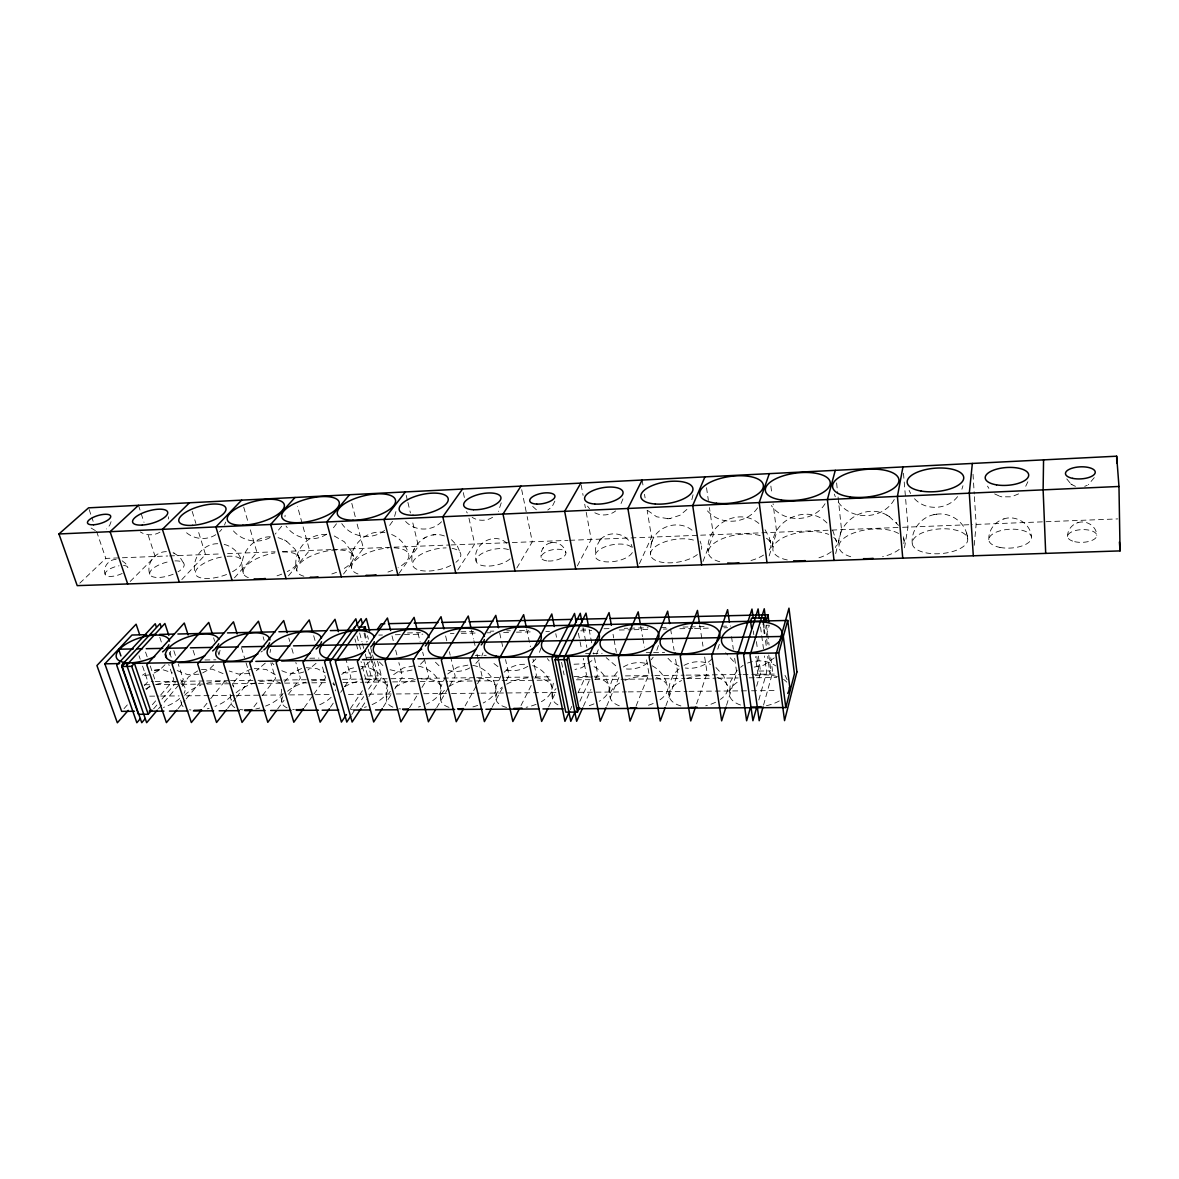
<?xml version="1.0" encoding="UTF-8"?>
<svg xmlns="http://www.w3.org/2000/svg" width="1179" height="1179" viewBox="0 0 1179 1179"><rect width="100%" height="100%" fill="white"/><g stroke="black" fill="none" stroke-linecap="round" stroke-linejoin="round"><path stroke-width="0.75" stroke-dasharray="5 3.75" d="M230.17 694.21L231.187 703.303M988.813 539.673C988.267 530.285 995.047 521.31 1004.051 518.878M1067.57 536.474C1067.349 530.609 1071.357 525.038 1076.84 523.063M168.45 516.77L168.361 519.011M974.237 545.332L976.138 524.434L974.355 495.74M501.237 502.829L498.378 511.465M693.046 494.797L691.13 502.608M284.95 516.726L285.126 515.238M904.499 547.793L907.992 527.101L903.409 472.396M281.634 689.14L280.911 696.435L282.017 702.935M719.308 644.382L717.289 650.646M270.035 652.488L270.684 649.334M622.969 498.894L619.712 506.719M658.413 645.532L655.848 653.151M395.923 511.583L394.243 517.669M169.717 654.905L170.513 651.206M651.515 542.767L650.233 549.502L650.572 555M962.963 485.733L961.902 489.211M219.176 654.021L220.06 650.277M111.077 521.663L109.676 525.392L106.375 528.958M835.675 553.599L841.526 529.695L837.93 495.519M444.409 535.973C427.24 529.386 407.772 546.85 412.576 564.608M554.852 501.134L552.14 506.69L547.793 510.035M763.535 705.13L772.672 672.236L770.506 655.907M768.782 654.993L770.904 670.895L770.005 674.137L767.632 656.423M758.804 699.987L766.645 672.31L764.449 656.01M756.638 686.207L760.632 672.384L758.406 656.099M756.8 656.467L758.804 671.057L757.861 674.285L755.43 656.615M766.232 635.702L769.327 625.209L765.657 625.283M553.364 683.201L551.831 690.909L552.199 696.922M726.5 705.366L736.728 672.678L734.384 656.482M387.655 684.026L386.049 691.41L386.476 700.282M769.15 555.898L776.666 532.23L773.1 503.816M541.132 647.625L539.039 653.638M651.81 541.913C657.116 525.023 680.931 519.099 693.547 531.582M696.612 703.834L707.135 673.047L704.379 655.156M651.103 543.976L652.223 540.704M1027.867 481.739L1025.067 487.634M225.705 522.046L224.511 525.038M481.798 656.01L482.977 652.857M665.914 705.735L677.881 673.415L675.258 657.396M412.989 552.244L413.461 550.991M413.682 550.401L414.168 549.119M702.964 561.484L713.369 534.691L709.419 507.589M636.144 705.912L648.966 673.769L646.195 657.853M596.5 654.124L598.269 649.732M1094.259 477.628L1088.335 484.687M606.713 706.088L618.916 677.498M583.413 706.236L590.93 689.494M595.439 679.443L597.694 674.417L593.568 652.783M579.906 701.254L589.795 679.502M639.431 563.65L651.574 537.108L647.153 510.36M570.312 709.655L571.844 706.309M577.99 692.943L586.449 674.55L583.296 658.368M548.618 706.973L555.589 692.5M520.985 705.543L531.552 684.763M534.794 678.367L536.43 675.169L533.041 659.164M182.155 686.296L188.522 676.908L197.718 670.91M577.356 565.92L591.239 539.466L585.698 509.52M492.041 707.312L502.254 688.227M506.498 680.283L509.063 675.508L505.54 659.592M465.115 705.897L476.655 685.338M477.539 683.761L481.99 675.847L476.729 652.974M284.36 682.096L291.773 673.135L302.178 668.184M116.146 559.421C108.792 559.303 102.558 567.158 105.108 574.261M894.242 499.528C882.629 520.926 847.952 521.044 836.618 499.306M233.766 682.287L240.973 673.813L251.274 668.92M436.731 707.636L448.742 687.195M449.656 685.618L455.197 676.186L450.614 656.939M516.844 567.969L532.289 541.765L527.175 516.638M281.663 526.217L275.179 534.102M409.526 707.798L418.162 693.724M421.994 687.46L428.714 676.51L423.983 657.381M550.873 542.782C544.359 544.005 539.776 550.961 541.146 557.416M336.472 523.785L331.608 530.152M392.563 521.31L388.819 526.527M383.293 706.928L390.971 694.888M394.818 688.875L402.496 676.849L398.856 662.583M445.544 676.569L440.504 687.534L440.607 699.854M457.761 569.973L474.71 544.005L468.8 517.419M361.997 707.061L367.922 698.071M368.909 696.583L381.731 677.1L377.531 661.124M351.74 714.577L355.704 708.594M356.706 707.091L363.648 696.627M368.614 689.14L376.573 677.159L369.528 650.572M374.406 661.92L378.091 675.891L376.101 678.898L368.216 649.143M350.414 708.623L362.41 690.688M367.421 683.216L371.414 677.232L364.34 650.661M364.002 662.082L367.73 676.024L365.711 679.03L361.025 661.566M500.987 675.876L495.828 686.959L495.961 699.427M330.4 707.253L333.48 702.787M340.657 692.368L343.737 687.902M344.754 686.414L350.915 677.483L345.609 658.088M825.035 503.728C813.805 522.474 783.77 523.623 771.331 505.54M542.885 548.368L543.563 547.395M304.388 707.415L312.848 695.581M313.894 694.092L325.522 677.807L321.572 663.777M398.915 573.525L418.427 546.201L412.105 519.939M617.428 671.765C611.518 678.456 608.57 687.578 609.97 696.45M277.566 709.051L284.095 700.208M288.442 694.328L300.394 678.117L295.841 662.421M651.265 659.739L653.181 657.189M535.87 658.899L530.447 664.617M253.927 706.796L258.245 701.122M262.563 695.448L275.532 678.426L270.875 662.819M600.082 539.908L595.587 547.955L595.203 556.12M757.581 507.84C746.027 525.333 717.495 525.834 705.587 508.444M343.546 573.996L363.397 548.353L356.706 522.4M227.65 708.373L235.402 698.484M236.507 697.084L250.921 678.736L245.099 659.754M737.199 670.217L730.612 681.285L729.388 693.237M203.849 707.12L209.523 700.09M210.658 698.69L225.44 680.43M221.77 529.327L219.559 531.788M479.308 659.783L473.884 665.442M178.044 708.667L185.015 700.297M186.179 698.896L200.135 682.125M288.457 575.853L309.591 550.46L297.447 506.292M158.502 708.8L179.797 683.746M180.991 682.361L183.349 679.576L178.324 664.278M153.638 708.83L157.205 704.659M161.95 699.088L175.037 683.805M957.584 496.624C947.356 510.094 924.984 511.096 913.961 498.098M152.371 704.688L155.952 700.518M160.727 694.962L173.858 679.693L168.789 664.425M686.9 509.431L679.974 515.267L669.834 518.583M146.476 689.612L150.131 685.456M424.013 660.653L418.589 666.238M124.016 708.653L127.597 704.6M144.295 685.721L147.861 681.668L153.373 681.595M234.474 577.813L256.978 552.509L249.83 528.074M165.031 664.72L159.607 670.011L153.034 673.622M213.708 664.927L209.199 669.289L202.626 672.929M369.941 661.507L360.745 669.259M181.817 579.596L205.5 554.513L198.028 530.373M600.553 539.422C608.615 530.668 624.531 532.525 630.367 542.929M265.275 663.143L256.329 670.733M599.418 540.586L601.187 538.759M316.046 663.335L307.97 670.011M130.191 581.453L155.127 556.488L147.36 532.613M341.704 674.373L350.148 668.729L356.942 667.049M393.639 674.668L403.189 667.977L414.05 665.84M79.804 583.163L105.815 558.404L167.713 555.987M447.725 673.961L457.408 667.196L468.328 665.044M441.55 521.737C432.133 531.626 414.757 531.449 405.532 521.369M504.14 672.236C510.433 666.076 519.63 663.364 528.295 664.543M774.249 657.882L763.697 665.177L752.158 667.52M591.902 660.653L581.778 667.697L574.954 669.495M679.133 668.92C671.102 675.169 667.741 686.09 669.082 695.964M712.028 658.825C705.219 665.943 695.065 669.377 685.323 668.007M740.677 667.285L743.153 665.31M647.522 662.907C641.288 668.021 632.784 669.805 624.885 668.817M384.649 530.373C371.783 540.748 350.885 537.359 341.777 523.594M594.82 512.777C601.349 516.284 609.808 515.503 615.644 510.964M142.541 675.154L145.769 673.047M159.961 532.127C154.081 535.797 146.196 535.634 140.345 531.98M215.772 534.706C206.31 540.896 192.796 539.289 184.897 531.243M1018.597 493.883L1011.464 496.816L1001.708 496.816M326.716 534.146C313.776 542.753 294.721 538.936 286.055 526.055M492.601 517.286C486.544 521.251 478.247 521.265 472.145 517.345M469.876 667.845C463.17 671.765 454.667 672.369 447.298 670.055M527.838 666.312C520.75 670.807 511.598 671.824 503.625 669.274M423.232 538.641L424.366 538.022M425 537.653L426.091 537.064M623.396 666.96C630.632 662.524 639.814 661.39 647.919 663.983M683.997 665.413C691.999 661.021 702.183 660.417 710.48 664.381M270.006 537.609C257.376 544.565 240.162 540.645 231.836 528.87M1087.185 485.335L1084.709 486.337M1077.827 522.71C1086.301 519.688 1096.721 526.217 1096.779 535.413M1076.604 523.137L1078.004 522.651M303.71 671.956C296.283 674.609 287.882 673.946 280.897 670.247M356.574 671.219L346.95 672.944L339.832 671.897M412.031 670.04L400.963 672.222L389.409 669.598M747.545 663.07C756.712 659.533 767.588 660.122 775.738 665.884M934.313 514.589C921.138 516.991 910.91 530.034 912.222 543.46M1003.697 518.966C1015.871 514.619 1030.8 523.697 1031.419 536.858M936.332 514.25C949.581 512.099 963.729 521.015 966.868 534.19M551.669 542.635C557.726 541.618 564.107 545.73 565.64 551.684M550.622 542.826L551.89 542.605M574.026 664.234L585.152 663.718M933.871 514.678L936.671 514.191M249.403 673.518L238.35 674.034L229.257 670.984M198.853 674.211L187.844 674.712L176.555 670.35M201.432 669.643L212.235 669.156L224.275 674.079M149.365 674.874L142.35 675.685M159.519 669.569L152.636 670.365L163.395 669.878L172.296 672.811M254.281 668.552L266.233 669.466L277.006 675.832M306.363 667.668L317.239 668.729L325.08 672.723M647.477 510.374L656.659 516.785L668.272 518.716M667.653 518.775L670.571 518.524M432.929 534.986L433.946 534.898M434.977 534.809L435.891 534.721M166.386 551.654C155.23 551.492 145.975 563.474 149.748 574.173A17.921 6.823 -16.6 0 0 173.637 574.011M217.747 543.711C202.714 543.504 190.438 559.701 195.449 574.07M270.3 536.784C252.94 536.622 238.335 554.631 242.903 571.55M169.511 555.928L220.208 553.938M227.562 553.658L275.12 551.801M282.385 551.521L331.122 549.62M332.905 549.547L449.287 545.007M451.1 544.934L568.013 540.365M569.796 540.306L698.823 535.266M700.65 535.192L900.8 527.381M902.598 527.308L972.557 524.581M976.138 524.434L1042.354 521.855M1046.038 521.707L1117.751 518.907M407.507 632.961L420.372 632.681M460.783 631.811L473.634 631.546M490.155 631.192L493.839 631.104M506.69 630.839L510.36 630.75M519.541 630.559L528.737 630.367M581.999 629.218L585.668 629.144M604.031 628.746L609.543 628.628M624.236 628.319L627.906 628.245M629.748 628.201L648.111 627.803M660.962 627.537L668.316 627.375M683.009 627.066L688.521 626.948M690.349 626.904L706.884 626.55M721.577 626.241L730.759 626.034M378.754 635.083L382.438 635.009M395.289 634.744L402.628 634.582M404.456 634.553L422.819 634.155M450.363 633.58L454.033 633.506M461.372 633.344L477.908 632.99M487.089 632.799L490.759 632.725M503.61 632.46L509.107 632.342M516.461 632.18L532.982 631.841M545.833 631.561L549.502 631.487M580.716 630.824L591.74 630.603M619.27 630.013L632.121 629.748M633.963 629.704L650.484 629.35M663.335 629.085L667.005 629.011M679.856 628.731L692.707 628.466M694.549 628.422L711.07 628.083M723.921 627.803L727.59 627.729M204.925 659.975L215.963 659.798M309.738 658.236L318.934 658.088M366.743 657.292L374.097 657.175M475.225 655.495L486.264 655.318M585.565 653.667L591.077 653.579M592.919 653.549L602.115 653.387M646.239 652.665L651.766 652.577M653.593 652.547L664.632 652.355M367.73 676.024L378.091 675.891M758.804 671.057L770.904 670.895M155.215 681.58L204.807 680.976M206.649 680.961L228.682 680.681M230.524 680.666L256.241 680.357M258.083 680.327L281.958 680.047M283.8 680.018L309.517 679.708M311.344 679.693L327.88 679.487M342.573 679.31L362.778 679.06M364.62 679.045L474.828 677.704M476.67 677.689L504.214 677.35M506.056 677.336L533.615 676.997M535.443 676.982L551.978 676.775M574.026 676.51L592.389 676.289M594.231 676.26L618.105 675.98M625.459 675.891L653.004 675.552M654.846 675.538L684.233 675.184M686.075 675.154L741.178 674.491M743.021 674.462L776.077 674.064M144.516 684.748L153.712 684.645M155.554 684.616L205.175 684.056M207.018 684.026L230.907 683.761M232.749 683.732L256.639 683.466M258.466 683.437L309.93 682.847M311.772 682.833L328.307 682.641M343.015 682.479L363.235 682.243M365.077 682.214L390.809 681.919M392.636 681.904L418.368 681.609M420.21 681.595L447.784 681.27M449.612 681.256L554.381 680.047M576.428 679.797L592.978 679.62M594.805 679.59L653.623 678.912M655.465 678.898L684.866 678.559M686.709 678.544L716.11 678.205M717.952 678.176L738.172 677.954M749.196 677.822L754.707 677.763M756.55 677.748L776.769 677.512M149.659 696.17L158.87 696.082M160.712 696.067L179.12 695.905M186.474 695.831L234.326 695.404M236.168 695.389L260.102 695.183M261.944 695.153L282.194 694.976M289.548 694.917L313.481 694.696M315.324 694.682L331.888 694.534M348.453 694.387L366.861 694.225M368.703 694.195L394.464 693.974M396.306 693.959L422.082 693.724M423.909 693.709L449.685 693.473M451.528 693.458L479.131 693.208M480.973 693.193L556.444 692.515M578.535 692.324L626.388 691.896M628.23 691.881L655.833 691.631M657.676 691.616L687.121 691.351M688.963 691.336L749.711 690.791M751.554 690.776L777.315 690.54M326.495 534.529C307.734 532.864 291.331 552.509 296.843 570.636M360.936 666.607C372.49 666.68 383.838 674.609 387.11 685.824M384.958 532.613C365.122 528.384 345.919 549.046 351.725 568.529M472.705 665.354C484.009 667.122 493.397 676.127 495.873 687.269A28.34 14.104 -13.5 0 1 483.198 702.993M418.324 666.15C428.375 667.918 437.674 675.228 440.386 685.264M994.649 493.913L1000.087 496.388M999.821 496.33L1001.885 496.86M278.082 537.624L284.891 540.262M224.187 544.403C232.337 546.334 239.249 552.73 241.577 560.806M1075.454 486.352L1071.637 484.51M95.381 530.609L90.444 527.647M173.799 553.025L179.753 556.915L184.042 563.842M173.048 552.745L174.256 553.202M334.232 535.973L344.371 541.795L351.71 551.772M679.045 666.209L671.897 662.333L666.415 656.688M532.746 665.634C542.296 668.699 549.429 677.055 551.743 686.694M887.197 515.297C865.99 502.622 835.896 521.678 838.962 546.363M391.649 534.485C399.932 537.948 406.387 545.376 408.627 554.056M286.512 541.19L294.986 549.149L299.024 557.534M889.172 516.461L898.56 525.348M122.159 560.806L125.637 563.533L127.833 567.291M284.478 540.026L286.777 541.338M536.386 509.785L531.582 505.437M886.77 515.061L889.718 516.77M497.936 666.592L491.731 661.832M615.733 665.781L606.168 657.646M594.024 666.666C601.526 670.571 606.89 677.954 608.865 686.119M652.311 665.84C659.783 669.878 665.501 677.203 667.299 685.53M758.878 523.461C738.422 506.012 703.73 525.878 708.373 552.273M1066.759 478.91L1070.93 483.994M1070.576 483.744L1071.947 484.731M451.483 539.658L457.29 545.877L460.783 554.145M506.808 543.268C494.428 530.992 471.482 544.447 476.154 561.248M826.98 523.004C807.173 502.121 768.177 521.398 772.893 549.782M382.895 665.531L378.621 661.213M439.03 665.737L433.577 660.358M716.007 667.565L723.714 676.068L727.089 684.925M733.589 661.434L725.645 652.724M272.128 662.79L273.808 664.72M589.515 508.738L587.51 506.145M547.307 658.56L549.237 660.947M896.173 522.312L896.777 523.093M466.383 511.671L467.326 512.968M765.068 529.739L769.386 537.875L770.933 544.61L770.138 540.454L770.771 543.593M180.696 679.841L185.015 687.976M988.857 488.357L987.501 486.116M832.742 530.358L836.589 542.001M910.601 493.47L909.112 490.376M785.022 675.346L787.159 679.738M631.178 544.359L632.342 547.351M352.212 552.98L353.346 556.311L352.212 552.98L353.081 555.501M351.357 550.947L352.609 553.938M232.425 683.791L233.442 686.237M834.29 494.104L835.307 496.757M700.09 541.117L701.122 544.153M333.524 682.641L334.482 685.132M89.132 509.52L93.156 521.324M96.604 531.434L105.815 558.404M139.019 655.76L140.198 659.208M142.556 666.12L147.861 681.668M145.548 652.061L147.316 657.278M150.264 665.988L154.98 679.929M159.769 637.294L162.024 644.073M169.614 652.459L171.869 659.253M173.844 650.675L175.524 655.775M138.488 505.319L144.03 522.385M193.105 650.322L195.301 657.145M213.605 637.854L214.696 641.288M217.923 651.574L219.014 655.008M192.177 511.391L195.906 523.461M241.4 647.669L244.584 658.029M263.109 636.793L264.14 640.271M243.714 507.132L247.796 521.089M288.767 638.001L289.769 641.494M291.802 648.465L293.822 655.436M313.673 635.717L315.147 640.978M354.923 638.856L355.866 642.349M356.323 644.102L358.21 651.088M359.624 632.961L361.982 641.818M362.454 643.587L363.869 648.892M357.001 635.938L361.201 651.619M364.842 632.843L367.185 641.715M364.031 633.388L366.36 642.142M367.48 635.717L368.408 639.21M370.707 647.934L372.092 653.181M372.564 654.934L373.935 660.166M351.799 503.374L356.264 520.676M392.003 635.849L393.373 641.184M395.658 650.101L397.028 655.45M565.581 551.433L565.891 552.7M417.956 633.02L420.107 641.715M422.686 652.164L423.556 655.642M242.594 570.327L243.405 573.613M967.148 535.354L967.708 538.877M406.224 495.416L407.477 500.677M407.905 502.431L410.425 512.939M966.603 533.07L967.428 536.519M445.618 635.953L446.856 641.199M449.361 651.692L450.201 655.185M471.482 630.102L473.501 638.9M473.914 640.669L475.122 645.945M180.638 700.208L181.433 703.671M463.288 492.601L464.467 497.921M499.69 633.049L502.814 647.212M526.645 628.908L530.403 646.696M521.693 489.712L526.807 514.84M555.781 633.668L556.503 637.249M561.558 662.303L564.093 674.83M578.403 633.197L581.542 649.378M583.045 627.685L586.862 647.477M589.102 629.365L591.858 643.778M581.144 484.864L583.104 495.431M584.725 504.244L585.373 507.766M613.051 634.302L613.714 637.927M614.053 639.725L616.366 652.4M640.654 626.02L642.496 636.631M642.806 638.399L644.353 647.242M642.128 480.03L643.307 487.163M644.486 494.296L645.09 497.862M670.586 628.938L671.75 636.041M672.045 637.824L674.093 650.277M903.527 536.784L904.146 540.94M699.678 624.723L702.993 646.195M731.511 636.675L733.338 649.275M706.516 487.723L708.373 500.368M756.432 641.627L757.419 648.863M753.293 630.927L753.794 634.582M760.558 627.022L763.476 648.759M766.424 625.091L769.062 645.031M764.788 624.944L765.259 628.481M766.674 639.092L767.617 646.151M763.373 624.546L763.845 628.083M765.51 640.492L766.453 647.566M770.874 486.072L771.759 493.176M836.618 482.918L837.753 493.721M973.029 474.209L974.252 493.942M833.73 537.403A32.098 14.325 -6.8 0 1 835.307 547.542M831.254 551.757A32.098 14.325 -6.8 0 1 816.767 558.448M787.292 559.951A32.098 14.325 -6.8 0 1 780.645 539.112A32.098 14.325 -6.8 0 1 828.66 534.396M903.63 538.685A32.717 14.59 -5.6 0 1 903.571 544.035M899.223 549.385A32.717 14.59 -5.6 0 1 882.599 556.739M850.737 556.724A32.717 14.59 -5.6 0 1 850.295 534.396A32.717 14.59 -5.6 0 1 899.444 534.043M632.327 552.568A19.129 8.4 -10.2 0 1 603.191 561.513A19.129 8.4 -10.2 0 1 603.339 547.528A19.129 8.4 -10.2 0 1 632.371 548.235M701.446 545.921A25.864 11.466 -9.1 0 1 701.431 549.311M697.364 554.543A25.864 11.466 -9.1 0 1 660.078 561.897A25.864 11.466 -9.1 0 1 657.543 545.199A25.864 11.466 -9.1 0 1 695.256 540.689M766.424 538.258A31.538 14.045 -7.9 0 1 767.426 552.023M763.565 555.058A31.538 14.045 -7.9 0 1 748.164 561.263M719.765 561.735A31.538 14.045 -7.9 0 1 715.977 541.972A31.538 14.045 -7.9 0 1 760.661 535.752M394.081 547.837A29.372 12.188 -13.9 0 1 398.016 567.777M392.622 570.327A29.372 12.188 -13.9 0 1 384.531 573.053M358.018 573.952A29.372 12.188 -13.9 0 1 356.412 559.48A29.372 12.188 -13.9 0 1 388.392 547.955M452.058 548.353A24.685 10.419 -13.1 0 1 455.905 562.295M450.805 565.448A24.685 10.419 -13.1 0 1 412.679 565.183A24.685 10.419 -13.1 0 1 446.104 547.896M510.094 558.846A18.687 8.017 -12.1 0 1 483.213 565.728A18.687 8.017 -12.1 0 1 481.224 553.953A18.687 8.017 -12.1 0 1 508.532 549.635M303.887 576.236A29.151 11.864 -14.7 0 1 306.938 558.139A29.151 11.864 -14.7 0 1 347.407 551.212A29.151 11.864 -14.7 0 1 341.984 569.722M336.546 572.257A29.151 11.864 -14.7 0 1 330.533 574.365M282.665 552.037A28.959 11.539 -15.4 0 1 299.171 558.021A28.959 11.539 -15.4 0 1 287.219 571.623M281.737 574.129A28.959 11.539 -15.4 0 1 275.739 576.222M248.356 577.651A28.959 11.539 -15.4 0 1 247.118 564.888A28.959 11.539 -15.4 0 1 274.913 552.877M227.075 556.311A24.007 9.358 -16 0 1 241.503 560.526A24.007 9.358 -16 0 1 232.528 571.697M226.545 574.497A24.007 9.358 -16 0 1 195.39 573.834A24.007 9.358 -16 0 1 222.242 556.915M174.934 560.895A17.921 6.823 -16.6 0 1 177.985 571.844M149.762 574.217A17.921 6.823 -16.6 0 1 170.233 561.41M123.486 565.493A11.893 4.421 -17.1 0 1 126.728 570.356M122.159 573.48A11.893 4.421 -17.1 0 1 105.211 574.586A11.893 4.421 -17.1 0 1 119.005 565.817M262.519 650.985A28.06 12.173 -16.7 0 1 261.09 651.987M421.139 679.001A28.119 13.765 -14.5 0 1 441.167 687.328A28.119 13.765 -14.5 0 1 426.15 704.231M420.446 706.427A28.119 13.765 -14.5 0 1 418.442 707.032M400.713 708.947A28.119 13.765 -14.5 0 1 398.974 708.756M392.902 707.179A28.119 13.765 -14.5 0 1 390.352 691.307M395.363 687.18A28.119 13.765 -14.5 0 1 415.303 679.649M366.757 679.767A27.928 13.411 -15.5 0 1 387.67 687.401A27.928 13.411 -15.5 0 1 372.092 704.6M366.374 706.766A27.928 13.411 -15.5 0 1 364.399 707.371M352.462 709.345A27.928 13.411 -15.5 0 1 350.561 709.404M344.504 686.782A27.928 13.411 -15.5 0 1 358.991 681.064M478.586 678.323A28.34 14.104 -13.5 0 1 495.873 687.254M477.687 705.396A28.34 14.104 -13.5 0 1 471.688 707.208M449.022 707.356A28.34 14.104 -13.5 0 1 445.087 689.715M448.919 686.635A28.34 14.104 -13.5 0 1 470.848 678.721M535.384 677.763A28.605 14.457 -12.4 0 1 541.397 701.682M536.136 704.276A28.605 14.457 -12.4 0 1 526.129 707.326M506.602 707.444A28.605 14.457 -12.4 0 1 502.298 687.077M506.675 684.159A28.605 14.457 -12.4 0 1 527.617 677.851M335.44 689.759A27.765 13.057 -16.3 0 1 335.249 690.791M331.181 697.216A27.765 13.057 -16.3 0 1 319.2 704.968M294.352 709.566A27.765 13.057 -16.3 0 1 292.701 709.375M287.072 707.842A27.765 13.057 -16.3 0 1 282.989 696.568M287.573 691.248A27.765 13.057 -16.3 0 1 305.803 682.169M311.61 680.872A27.765 13.057 -16.3 0 1 327.143 681.035M332.832 683.673A27.765 13.057 -16.3 0 1 334.261 685.176M283.048 693.37A27.618 12.718 -17.1 0 1 265.599 706.088M259.793 708.019A27.618 12.718 -17.1 0 1 255.843 708.977M242.889 709.876A27.618 12.718 -17.1 0 1 239.779 709.419M234.783 707.606A27.618 12.718 -17.1 0 1 231.482 699.103M236.095 692.78A27.618 12.718 -17.1 0 1 280.175 682.995M180.859 683.614A27.397 12.041 -18.4 0 1 184.086 693.267M179.709 698.499A27.397 12.041 -18.4 0 1 163.468 707.444M145.739 688.89A27.397 12.041 -18.4 0 1 150.941 686.414M156.483 684.424A27.397 12.041 -18.4 0 1 175.833 682.228M231.187 695.964A27.5 12.365 -17.8 0 1 214.946 706.427M209.155 708.343A27.5 12.365 -17.8 0 1 207.195 708.844M190.954 709.979A27.5 12.365 -17.8 0 1 189.495 709.714M183.069 706.634A27.5 12.365 -17.8 0 1 181.389 701.505M184.69 695.33A27.5 12.365 -17.8 0 1 200.872 685.161M206.502 683.319A27.5 12.365 -17.8 0 1 227.046 682.214M232.882 685.515A27.5 12.365 -17.8 0 1 233.825 687.092M779.29 700.93A30.109 15.769 -7.2 0 1 765.584 705.882M740.53 705.013A30.109 15.769 -7.2 0 1 738.128 681.683M755.164 675.626A30.109 15.769 -7.2 0 1 777.506 676.702M783.534 679.428A30.109 15.769 -7.2 0 1 786.761 682.125M717.038 677.394A29.652 15.46 -8.6 0 1 720.398 699.412M715.565 702.257A29.652 15.46 -8.6 0 1 705.735 705.779M680.887 705.926A29.652 15.46 -8.6 0 1 681.565 680.548M687.121 678.323A29.652 15.46 -8.6 0 1 711.703 676.142M577.504 678.087A28.915 14.796 -11.2 0 1 606.846 682.774A28.915 14.796 -11.2 0 1 599.212 701.269M593.965 703.892A28.915 14.796 -11.2 0 1 588.07 705.97M557.962 704.88A28.915 14.796 -11.2 0 1 555.987 688.639M656.32 677.586A29.254 15.135 -9.9 0 1 658.354 700.842M653.166 703.509A29.254 15.135 -9.9 0 1 647.256 705.587M619.284 705.764A29.254 15.135 -9.9 0 1 619.786 682.95M624.885 680.401A29.254 15.135 -9.9 0 1 649.025 676.392M298.493 555.987L298.169 555.044L299.23 558.345L298.493 555.987M925.898 552.833A27.854 12.365 -4.4 0 0 967.753 539.628A27.854 12.365 -4.4 0 0 926.267 531.346A27.854 12.365 -4.4 0 0 925.898 552.833M999.939 547.41A21.369 9.417 -3.3 0 0 1031.492 537.432A21.369 9.417 -3.3 0 0 999.026 531.125A21.369 9.417 -3.3 0 0 999.939 547.41M1074.673 541.677A14.605 6.367 -2.2 0 0 1096.779 535.649A14.605 6.367 -2.2 0 0 1075.086 530.638A14.605 6.367 -2.2 0 0 1074.673 541.677M548.073 560.998A12.601 5.482 -11.2 0 0 565.905 552.789A12.601 5.482 -11.2 0 0 546.614 551.625A12.601 5.482 -11.2 0 0 548.073 560.998"/><path stroke-width="1.5" d="M1043.562 459.869L1043.12 489.874L1045.699 553.378M972.351 463.45L969.3 493.176L973.294 555.795M902.952 466.928L897.425 496.403L902.746 558.139M577.916 708.741L785.818 707.547L794.44 673.843L787.749 620.449L330.341 630.618M835.292 470.333L827.407 499.528L834.01 560.423M763.049 706.869L759.202 720.723L750.08 655.229L764.257 608.762L765.937 621.466M785.818 707.547L778.729 652.974L787.749 620.449M756.83 706.899L752.909 720.737L743.654 655.332L758.112 608.924L759.335 617.973M750.625 706.943L746.631 720.767L737.243 655.436L751.981 609.071L753.219 618.105M765.878 621.746L767.956 614.804L610.295 618.489M751.539 628.348L750.566 621.274L751.554 618.164L763.845 617.884L763.373 624.546M725.955 707.076L721.651 720.841L711.762 655.833L727.605 609.661L729.433 622.261M695.448 707.253L690.761 720.944L680.268 656.335L697.467 610.413L699.398 622.939M769.312 473.634L759.202 502.593L766.998 562.663M665.28 707.429L660.24 721.047L649.143 656.821L667.653 611.135L669.701 623.588M635.466 707.606L630.072 721.135L618.385 657.307L638.193 611.857L640.344 624.236M704.939 476.876L692.707 505.57L701.652 564.829M605.991 707.783L600.258 721.239L588.012 657.794L609.071 612.579L611.385 625.253M582.662 707.916L576.649 721.312L563.96 658.162L586.007 613.139L588.409 625.754M577.445 712.087L578.963 708.726L568.529 656.349L566.937 659.606L577.445 712.087L565.758 712.145L555.058 659.783L556.68 656.541M575.352 711.291L570.783 721.327L557.976 658.265L580.274 613.286L581.999 622.276M569.545 711.32L564.933 721.356L552.023 658.354L574.541 613.419L576.295 622.409M547.852 708.579L541.647 721.43L528.31 658.722L551.801 613.979L554.322 626.506M642.128 480.03L627.891 508.473L637.913 566.966M519.364 708.741L512.85 721.519L498.982 659.194L523.638 614.672L526.276 627.125M491.186 708.903L484.392 721.607L469.994 659.65L495.799 615.364L498.525 627.744M463.347 709.051L456.244 721.71L441.344 660.093L468.255 616.027L471.084 628.348M580.82 483.11L564.667 511.303L575.72 569.03M435.803 709.213L428.404 721.799L413.033 660.549L441.02 616.705L443.938 628.952M408.568 709.375L400.889 721.887L385.032 660.992L414.094 617.369L417.101 629.542M382.32 708.432L373.684 721.975L357.355 661.419L387.449 618.017L390.632 630.5M520.956 486.116L502.991 514.073L515.031 571.049M361.01 708.564L352.123 722.049L335.44 661.773L366.33 618.533L369.602 630.957M350.738 716.08L346.773 722.064L329.987 661.846L361.083 618.666L362.498 623.986M346.42 714.607L341.424 722.079L324.549 661.935L355.852 618.798L357.738 625.872M329.383 708.741L320.157 722.152L302.929 662.274L335.013 619.299L338.388 631.649M377.206 629.527L381.156 623.853L384.811 623.765M462.492 489.049L442.803 516.77L455.757 573.023M363.117 629.895L365.181 626.977L358.18 627.14M303.342 708.903L293.822 722.226L276.166 662.701L309.222 619.933L312.686 632.209M352.58 630.117L354.673 627.213M276.49 710.524L267.795 722.314L249.712 663.114L283.697 620.567L287.249 632.769M250.685 711.055L242.034 722.403L223.553 663.526L258.452 621.186L262.077 633.329M405.384 491.923L384.045 519.394L397.883 574.954M226.53 709.787L216.553 722.476L197.659 663.939L233.471 621.805L237.171 633.875M201.58 709.92L191.352 722.565L172.075 664.337L208.742 622.409L212.529 634.42M176.879 710.067L166.416 722.639L146.756 664.735L184.278 623.013L188.139 634.95M349.559 494.723L326.671 521.973L341.35 576.84M157.308 710.185L146.653 722.712L126.698 665.059L164.898 623.485L168.818 635.378M148.215 714.268L150.853 711.188L134.406 663.35L131.68 666.327L121.761 666.489L138.415 714.312L148.215 714.268L131.68 666.327M145.312 718.556L141.745 722.727L121.702 665.133L160.079 623.603L161.199 626.992M140.419 718.571L136.838 722.742L116.721 665.207L155.26 623.72L156.394 627.11M128.26 710.362L117.34 722.801L96.929 665.531L136.116 624.192L139.653 634.641M295.015 497.464L270.639 524.478L286.099 578.683M121.761 666.489L124.517 663.497M134.509 711.276L121.643 711.35L104.843 663.821L131.96 635.024L146.653 634.7M241.666 500.147L215.89 526.939L232.116 580.481M189.51 502.77L162.393 529.327L179.326 582.234M138.488 505.319L110.089 531.67L127.7 583.959M58.95 533.969L88.558 507.84L1116.66 456.199L1118.974 486.47L1120.05 550.902L77.21 585.639L58.95 533.969L1118.974 486.47M388.481 623.676L410.484 623.16M414.153 623.072L437.984 622.512M441.653 622.438L465.484 621.878M469.139 621.79L492.969 621.23M496.639 621.141L571.8 619.388M575.47 619.299L606.64 618.577M150.322 634.626L155.834 634.494M159.504 634.42L174.197 634.081M177.882 634.007L223.804 632.99M227.473 632.902L275.238 631.841M278.907 631.767L326.671 630.706M133.33 648.936L118.593 649.216L120.921 655.937M137 648.863L142.526 648.759M146.211 648.686L162.79 648.362M166.46 648.288L186.724 647.905M190.408 647.831L212.5 647.404M216.184 647.345L238.276 646.917M241.96 646.844L264.052 646.416M267.736 646.343L289.842 645.93M293.512 645.856L369.012 644.397M372.697 644.338L783.313 636.439L790.195 690.422M104.843 663.821L119.565 663.585M123.25 663.526L128.776 663.438M132.461 663.379L174.801 662.686M178.486 662.627L252.144 661.448M255.814 661.39L277.92 661.036M281.604 660.977L331.314 660.181M334.998 660.122L358.932 659.724M362.616 659.665L414.168 658.84M417.852 658.781L778.729 652.974M555.058 659.783L566.937 659.606M149.232 711.188L163.955 711.114M169.467 711.084L187.874 710.966M193.385 710.937L213.635 710.819M219.147 710.79L239.381 710.672M244.908 710.642L265.142 710.524M270.669 710.495L290.904 710.377M296.415 710.347L318.492 710.23M322.176 710.2L338.741 710.112M353.449 710.023L370.014 709.935M375.541 709.905L397.618 709.773M403.13 709.743L454.652 709.449M458.322 709.419L482.24 709.286M485.925 709.272L539.275 708.962M542.959 708.933L563.194 708.83M165.414 654.242L166.534 657.646M365.181 626.977L366.094 630.47M763.845 617.884L764.316 621.407M764.08 629.851L764.552 633.403M767.956 614.804L768.87 621.746M1119.416 542.016L1120.05 550.902M1116.66 456.199L1116.778 463.362M805.198 560.6A32.098 14.325 -6.8 0 1 793.6 560.791M873.123 558.33A32.717 14.59 -5.6 0 1 863.529 558.654M738.968 562.81A31.538 14.045 -7.9 0 1 727.664 563.002M376.042 574.777A29.372 12.188 -13.9 0 1 366.065 575.293M318.021 576.899A29.151 11.864 -14.7 0 1 310.298 577.165M265.378 578.491A28.959 11.539 -15.4 0 1 254.119 578.86M218.69 643.793A27.942 11.834 -17.3 0 1 212.662 650.926M204.94 655.671A27.942 11.834 -17.3 0 1 167.344 658.84A27.942 11.834 -17.3 0 1 185.059 637.986A27.942 11.834 -17.3 0 1 218.852 639.298M168.906 644.795A27.824 11.51 -17.9 0 1 162.584 651.854M154.758 656.556A27.824 11.51 -17.9 0 1 117.576 659.459A27.824 11.51 -17.9 0 1 137.634 638.561A27.824 11.51 -17.9 0 1 169.525 641.155M257.936 653.888A28.06 12.173 -16.7 0 1 217.968 657.985A28.06 12.173 -16.7 0 1 236.684 636.233A28.06 12.173 -16.7 0 1 269.917 639.946M269.564 642.791A28.06 12.173 -16.7 0 1 263.845 649.983M321.543 641.744A28.208 12.512 -15.9 0 1 316.134 649.01M310.342 652.96A28.208 12.512 -15.9 0 1 270.006 657.337A28.208 12.512 -15.9 0 1 286.217 635.599A28.208 12.512 -15.9 0 1 321.499 638.001M484.333 639.534A28.827 13.529 -13.3 0 1 481.224 644.913M476.272 649.084A28.827 13.529 -13.3 0 1 432.339 654.596A28.827 13.529 -13.3 0 1 447.313 631.502A28.827 13.529 -13.3 0 1 484.422 636.498M374.362 641.7A28.384 12.851 -15.2 0 1 370.722 646.976M365.505 651.059A28.384 12.851 -15.2 0 1 323.577 656.865A28.384 12.851 -15.2 0 1 337.489 634.744A28.384 12.851 -15.2 0 1 374.391 636.911M428.729 640.639A28.591 13.19 -14.3 0 1 425.354 645.959M421.714 649.084A28.591 13.19 -14.3 0 1 377.737 655.966A28.591 13.19 -14.3 0 1 392.43 632.887A28.591 13.19 -14.3 0 1 429.009 637.618M408.332 708.903A28.119 13.765 -14.5 0 1 402.54 709.051M463.48 708.579A28.34 14.104 -13.5 0 1 457.57 708.741M521.958 708.019A28.605 14.457 -12.4 0 1 513.838 708.402M303.578 709.316A27.765 13.057 -16.3 0 1 296.076 709.684M251.923 709.625A27.618 12.718 -17.1 0 1 244.569 709.979M151.885 710.215A27.397 12.041 -18.4 0 1 150.028 710.421M201.373 709.92A27.5 12.365 -17.8 0 1 194.152 710.274M789.208 687.504A30.109 15.769 -7.2 0 1 787.705 693.385M761.192 706.604A30.109 15.769 -7.2 0 1 752.364 707.002M697.084 707.194A29.652 15.46 -8.6 0 1 690.629 707.371M579.7 707.68A28.915 14.796 -11.2 0 1 577.592 707.901M636.645 707.562A29.254 15.135 -9.9 0 1 630.323 707.724M796.916 671.927L784.551 720.634L775.929 654.831L788.972 608.158L796.916 671.927M781.368 499.97A32.703 13.544 -7.2 0 0 830.281 483.213A32.703 13.544 -7.2 0 0 781.736 476.331A32.703 13.544 -7.2 0 0 781.368 499.97M850.03 496.875A33.351 13.794 -6.1 0 0 898.929 479.927A33.351 13.794 -6.1 0 0 848.305 473.03A33.351 13.794 -6.1 0 0 850.03 496.875M921.05 491.053A28.399 11.702 -5 0 0 963.744 477.952A28.399 11.702 -5 0 0 921.536 470.686A28.399 11.702 -5 0 0 921.05 491.053M996.506 484.864A21.797 8.916 -4 0 0 1028.692 474.96A21.797 8.916 -4 0 0 995.636 469.448A21.797 8.916 -4 0 0 996.506 484.864M1072.698 478.379A14.9 6.028 -2.9 0 0 1095.247 472.352A14.9 6.028 -2.9 0 0 1073.141 467.901A14.9 6.028 -2.9 0 0 1072.698 478.379M594.673 504.022A19.483 7.929 -10.2 0 0 623.057 492.483A19.483 7.929 -10.2 0 0 593.789 490.228A19.483 7.929 -10.2 0 0 594.673 504.022M655.362 504.022A26.351 10.817 -9.2 0 0 692.898 488.43A26.351 10.817 -9.2 0 0 652.4 485.512A26.351 10.817 -9.2 0 0 655.362 504.022M716.464 503.241A32.128 13.278 -8.2 0 0 763.373 485.439A32.128 13.278 -8.2 0 0 714.769 480.266A32.128 13.278 -8.2 0 0 716.464 503.241M353.007 520.19A29.888 11.481 -13.6 0 0 395.554 500.471A29.888 11.481 -13.6 0 0 350.694 500.309A29.888 11.481 -13.6 0 0 353.007 520.19M413.018 515.297A25.113 9.83 -12.9 0 0 448.197 498.746A25.113 9.83 -12.9 0 0 409.82 498.584A25.113 9.83 -12.9 0 0 413.018 515.297M473.486 509.726A19.026 7.56 -12.1 0 0 500.957 497.789A19.026 7.56 -12.1 0 0 472.455 496.58A19.026 7.56 -12.1 0 0 473.486 509.726M536.71 504.081A12.822 5.158 -11.2 0 0 554.926 496.064A12.822 5.158 -11.2 0 0 535.354 495.239A12.822 5.158 -11.2 0 0 536.71 504.081M298.272 522.695A29.652 11.171 -14.4 0 0 339.228 502.387A29.652 11.171 -14.4 0 0 293.925 503.846A29.652 11.171 -14.4 0 0 298.272 522.695M242.918 525.186A29.46 10.862 -15 0 0 284.36 505.069A29.46 10.862 -15 0 0 240.133 506.469A29.46 10.862 -15 0 0 242.918 525.186M192.59 525.348A24.405 8.798 -15.6 0 0 225.911 508.193A24.405 8.798 -15.6 0 0 188.655 510.625A24.405 8.798 -15.6 0 0 192.59 525.348M142.364 525.053A18.216 6.411 -16.1 0 0 167.713 512.32A18.216 6.411 -16.1 0 0 140.404 514.059A18.216 6.411 -16.1 0 0 142.364 525.053M93.598 524.773A12.099 4.156 -16.6 0 0 110.738 516.373A12.099 4.156 -16.6 0 0 92.935 517.478A12.099 4.156 -16.6 0 0 93.598 524.773M614.156 654.212A29.77 14.516 -10 0 0 658.943 636.085A29.77 14.516 -10 0 0 615.497 628.584A29.77 14.516 -10 0 0 614.156 654.212M558.212 655.657A29.416 14.192 -11.2 0 0 599.33 635.172A29.416 14.192 -11.2 0 0 553.85 631.458A29.416 14.192 -11.2 0 0 558.212 655.657M675.228 653.21A30.182 14.841 -8.8 0 0 719.912 634.877A30.182 14.841 -8.8 0 0 674.86 627.316A30.182 14.841 -8.8 0 0 675.228 653.21M737.774 652.193A30.639 15.15 -7.5 0 0 782.325 633.654A30.639 15.15 -7.5 0 0 735.608 626.02A30.639 15.15 -7.5 0 0 737.774 652.193M496.241 656.143A29.092 13.868 -12.3 0 0 541.205 638.414A29.092 13.868 -12.3 0 0 500.78 631.045A29.092 13.868 -12.3 0 0 496.241 656.143"/></g></svg>
